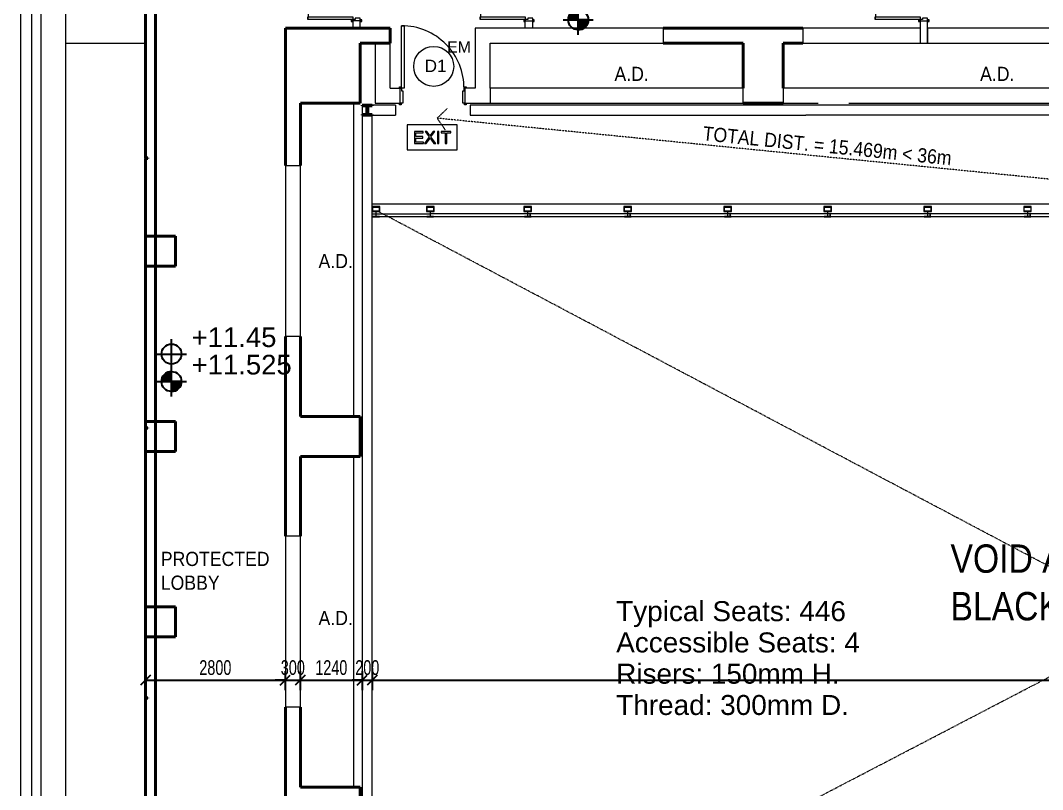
# Model space of a CAD drawing. Header units: millimetres. Extents: x 12827 to 178996, y -27589 to 73652.
# Drawn here: x 34639 to 55089, y 16374 to 31763 of the extents above; entities that cross this region are included whole.
import ezdxf

# ---------------------------------------------------------------- set-up
doc = ezdxf.new("R2010")
doc.units = ezdxf.units.MM
doc.linetypes.add('Dash', pattern=[6, 3, -3])
doc.linetypes.add('Dash dot', pattern=[21, 10, -5, 1, -5])
for name, color, linetype, lineweight in [('A-ANNO-DIMS', 211, 'Continuous', 5), ('A-ANNO-NOTE', 131, 'Continuous', 25), ('A-DETL', 90, 'Continuous', 9), ('A-DETL-HDLN', 90, 'Dash', 9), ('A-DETL-THIN', 151, 'Continuous', 9), ('A-DOOR', 31, 'Continuous', 20), ('A-DOOR-FRAM', 31, 'Continuous', 30), ('A-FLOR', 192, 'Continuous', 9), ('A-FLOR-HRAL', 11, 'Continuous', 9), ('A-GENM', 13, 'Continuous', 20), ('A-WALL', 113, 'Continuous', 20), ('Chairs', 1, 'Continuous', 40), ('G-ANNO-TEXT', 231, 'Continuous', 5), ('S-COLS', 52, 'Continuous', 20), ('SEATING OPTION A PLAN_20181105_dwg _2_', 8, 'Continuous', 9)]:
    doc.layers.add(name, color=color, linetype=linetype, lineweight=lineweight)
doc.styles.add('Arial', font='arial.ttf', dxfattribs={"height": 400})
doc.styles.add('Arial_1', font='arial.ttf', dxfattribs={"height": 393.413174})
doc.styles.add('Arial_2', font='arial.ttf', dxfattribs={"width": 0.7, "height": 295.05988})
doc.styles.add('Swis721 BT_1', font='swiss.ttf', dxfattribs={"width": 0.89, "height": 283.821263})
doc.styles.add('Swis721 BT_2', font='swiss.ttf', dxfattribs={"width": 0.85, "height": 567.642527})
doc.styles.add('Swis721 BT_5', font='swiss.ttf', dxfattribs={"height": 1.135285})
doc.styles.add('Swis721 BT_6', font='swiss.ttf', dxfattribs={"height": 245.978428})
doc.dimstyles.new('Linear_-_1_5mm_Arial', dxfattribs={"dimscale": 304.8, "dimtxt": 300, "dimasz": 0.656168, "dimexe": 0.656168, "dimexo": 0.0625, "dimgap": 0.328084, "dimtad": 1, "dimdec": 0, "dimzin": 0, "dimdsep": 46, "dimtxsty": 'Arial_2', "dimblk1": 'OBLIQUE', "dimblk2": 'OBLIQUE', "dimsah": 1, "dimcen": 0.09, "dimadec": 0, "dimazin": 0, "dimtfac": 1, "dimtdec": 4, "dimtix": 1, "dimtmove": 0, "dimatfit": 3, "dimfxl": 0.656168, "dimfxlon": 1, "dimtvp": 1, "dimtolj": 1, "dimtzin": 0, "dimarcsym": 2})

# ---------------------------------------------------------------- blocks, each defined once
blk = doc.blocks.new('SEATING OPTION A PLAN_20181105_dwg _2_-19088040-Copy of 1_F')
at = {"layer": 'Chairs', "color": 7, "lineweight": 9, "insert": (-12633, 29312), "char_height": 400, "width": 5807.26, "attachment_point": 1, "line_spacing_factor": 0.938532, "style": 'Arial'}
blk.add_mtext('Typical Seats: 446\\PAccessible Seats: 4\\PRisers: 150mm H.\\PThread: 300mm D.', dxfattribs=at)
blk = doc.blocks.new('DLN-Double Door__X03_ - _M31_1800 x 2450 _WH_-V5-Copy of 1_F')
at = {"layer": 'A-DOOR', "lineweight": 15}
for p, q in [((-850, -75), (-900, -75)), ((-900, -75), (-900, -975)), ((-850, -975), (-850, -75)), ((850, -75), (900, -75)), ((850, -975), (850, -75)), ((900, -75), (900, -975)), ((-900, -975), (-850, -975)), ((900, -975), (850, -975))]:
    blk.add_line(p, q, dxfattribs=at)
for centre, start, end in [((-900, -75), 270, 0.5), ((900, -75), 179.5, 270)]:
    blk.add_arc(centre, 900, start, end, dxfattribs=at)
at = {"layer": 'A-DOOR-FRAM', "lineweight": 15}
for p, q in [((-910, 105), (-940, 105)), ((-940, 105), (-940, 75)), ((-925, 75), (-910, 75)), ((-875, 75), (-925, 75)), ((-910, 75), (-910, 105)), ((-875, -25), (-875, 75)), ((875, 75), (875, -25)), ((925, 75), (875, 75)), ((940, 105), (910, 105)), ((910, 105), (910, 75)), ((910, 75), (925, 75)), ((940, 75), (940, 105)), ((-940, -75), (-940, -105)), ((-940, -105), (-910, -105)), ((-910, -75), (-925, -75)), ((-925, -75), (-900, -75)), ((-910, -105), (-910, -75)), ((-900, -75), (-900, -25)), ((-900, -25), (-875, -25)), ((875, -25), (900, -25)), ((900, -25), (900, -75)), ((900, -75), (925, -75)), ((925, -75), (910, -75)), ((910, -75), (910, -105)), ((910, -105), (940, -105)), ((940, -105), (940, -75))]:
    blk.add_line(p, q, dxfattribs=at)
blk = doc.blocks.new('DLN_EXIT Sign Board - DLN_EXIT Sign Board-5973881-Copy of 1_F')
at = {"layer": 'A-GENM'}
for p, q in [((500, 250), (-500, 250)), ((-500, 250), (-500, -250)), ((500, -250), (500, 250)), ((-177, 121), (-354, 121)), ((-354, 121), (-354, -125)), ((-323, 17), (-323, 90)), ((-323, 90), (-177, 90)), ((-185, 17), (-323, 17)), ((-185, -13), (-185, 17)), ((-177, 90), (-177, 121)), ((-59, 9), (-154, -125)), ((-102, 121), (-138, 121)), ((-138, 121), (-59, 9)), ((-57, 58), (-102, 121)), ((-42, 34), (-57, 58)), ((-24, 59), (-42, 34)), ((20, 121), (-24, 59)), ((-22, 9), (58, 121)), ((73, -125), (-22, 9)), ((58, 121), (20, 121)), ((138, 121), (108, 121)), ((108, 121), (108, -125)), ((138, -125), (138, 121)), ((373, 121), (181, 121)), ((181, 121), (181, 90)), ((181, 90), (262, 90)), ((262, 90), (262, -125)), ((292, -125), (292, 90)), ((292, 90), (373, 90)), ((373, 90), (373, 121)), ((-354, -125), (-173, -125)), ((-323, -94), (-323, -13)), ((-323, -13), (-185, -13)), ((-173, -94), (-323, -94)), ((-173, -125), (-173, -94)), ((-154, -125), (-116, -125)), ((-116, -125), (-55, -38)), ((-55, -38), (-40, -17)), ((-40, -17), (-27, -36)), ((-27, -36), (36, -125)), ((36, -125), (73, -125)), ((108, -125), (138, -125)), ((262, -125), (292, -125)), ((-500, -250), (500, -250))]:
    blk.add_line(p, q, dxfattribs=at)
blk = doc.blocks.new('DLN-Single Door__X01_ - _M10x_1250 x 2000 _WH_-16935541-Copy of 1_F')
at = {"layer": 'A-DOOR', "lineweight": 15}
for p, q in [((-625, 1400), (-575, 1400)), ((-625, 150), (-625, 1400)), ((-575, 1400), (-575, 150)), ((-665, 180), (-635, 180)), ((-665, 150), (-665, 180)), ((-635, 150), (-650, 150)), ((-635, 180), (-635, 150)), ((-575, 150), (-625, 150)), ((635, 150), (635, 180)), ((635, 180), (665, 180)), ((650, 150), (635, 150)), ((665, 180), (665, 150)), ((-665, -180), (-665, -150)), ((-635, -180), (-665, -180)), ((-650, -150), (-635, -150)), ((-635, -150), (-635, -180)), ((635, -180), (635, -150)), ((635, -150), (650, -150)), ((665, -180), (635, -180)), ((665, -150), (665, -180))]:
    blk.add_line(p, q, dxfattribs=at)
blk.add_arc((-625, 150), 1250, 359.5, 90, dxfattribs=at)
at = {"layer": 'A-DOOR-FRAM', "lineweight": 15}
for p, q in [((-650, 150), (-625, 150)), ((-625, 150), (-625, 100)), ((-625, 100), (-600, 100)), ((-600, 100), (-600, -150)), ((600, 100), (625, 100)), ((600, -150), (600, 100)), ((625, 150), (650, 150)), ((625, 100), (625, 150)), ((-600, -150), (-650, -150)), ((650, -150), (600, -150))]:
    blk.add_line(p, q, dxfattribs=at)
blk = doc.blocks.new('Railing - T PROFILE-16174661-Copy of 1_F')
at = {"layer": 'A-FLOR-HRAL'}
for p, q in [((8, -9), (3, -9)), ((3, -9), (3, -142)), ((3, -142), (8, -142)), ((8, -68), (8, -9)), ((8, -142), (8, -83)), ((105, -73), (13, -73)), ((13, -78), (105, -78)), ((205, 0), (105, 0)), ((105, 0), (105, -73)), ((105, -78), (105, -150)), ((105, -150), (205, -150)), ((115, -10), (195, -10)), ((115, -140), (115, -10)), ((195, -140), (115, -140)), ((195, -10), (195, -140)), ((205, -150), (205, 0))]:
    blk.add_line(p, q, dxfattribs=at)
for centre, start, end in [((13, -68), 189.2953, 270), ((13, -68), 189.2953, 229.6476), ((13, -83), 90, 180), ((13, -83), 135, 180)]:
    blk.add_arc(centre, 5, start, end, dxfattribs=at)
blk = doc.blocks.new('Railing - Railing-12128012-Copy of 1_F')
at = {"layer": 'A-FLOR-HRAL'}
for p, q in [((44787, 27892), (42842, 27892)), ((42843, 27842), (44786, 27842)), ((44839, 27892), (44792, 27892)), ((44793, 27842), (44839, 27842)), ((44839, 27892), (44839, 27842))]:
    blk.add_line(p, q, dxfattribs=at)
at = {"rotation": 89.9999999999807}
blk.add_blockref('Railing - T PROFILE-16174661-Copy of 1_F', (44714, 27832), dxfattribs=at)
blk = doc.blocks.new('Railing - T PROFILE-V76-Copy of 1_F')
at = {"layer": 'A-FLOR-HRAL'}
for p, q in [((8, -9), (3, -9)), ((3, -9), (3, -142)), ((3, -142), (8, -142)), ((8, -68), (8, -9)), ((8, -142), (8, -83)), ((105, -73), (13, -73)), ((13, -78), (105, -78)), ((105, 0), (105, -73)), ((105, -78), (105, -150)), ((105, -150), (205, -150)), ((115, -10), (195, -10)), ((115, -140), (115, -10)), ((195, -140), (115, -140)), ((195, -10), (195, -140)), ((205, -150), (205, 0))]:
    blk.add_line(p, q, dxfattribs=at)
for centre, start, end in [((13, -68), 189.2953, 270), ((13, -83), 90, 180)]:
    blk.add_arc(centre, 5, start, end, dxfattribs=at)
blk = doc.blocks.new('Railing - T PROFILE-V77-Copy of 1_F')
at = {"layer": 'A-FLOR-HRAL'}
for p, q in [((8, -9), (3, -9)), ((3, -9), (3, -142)), ((3, -142), (8, -142)), ((8, -68), (8, -9)), ((8, -142), (8, -83)), ((105, -73), (13, -73)), ((13, -78), (105, -78)), ((205, 0), (105, 0)), ((105, 0), (105, -73)), ((105, -78), (105, -150)), ((105, -150), (205, -150)), ((115, -10), (195, -10)), ((115, -140), (115, -10)), ((195, -140), (115, -140)), ((195, -10), (195, -140)), ((205, -150), (205, 0))]:
    blk.add_line(p, q, dxfattribs=at)
for centre, start, end in [((13, -68), 189.2953, 270), ((13, -83), 90, 180), ((13, -83), 135, 180)]:
    blk.add_arc(centre, 5, start, end, dxfattribs=at)
blk = doc.blocks.new('Railing - Railing-12128144-Copy of 1_F')
at = {"layer": 'A-FLOR-HRAL'}
for p, q in [((41752, 27887), (41679, 27887)), ((41679, 27837), (41688, 27837)), ((42837, 27887), (41757, 27887)), ((41821, 27837), (42773, 27837))]:
    blk.add_line(p, q, dxfattribs=at)
at = {"rotation": 90.00000000000007}
for name, p in [('Railing - T PROFILE-V76-Copy of 1_F', (41679, 27832)), ('Railing - T PROFILE-V77-Copy of 1_F', (42764, 27832))]:
    blk.add_blockref(name, p, dxfattribs=at)
blk = doc.blocks.new('Railing - Railing-12128166-Copy of 1_F')
at = {"layer": 'A-FLOR-HRAL'}
for p, q in [((46787, 27892), (44839, 27892)), ((44839, 27842), (44839, 27892)), ((44839, 27842), (46786, 27842)), ((46839, 27892), (46792, 27892)), ((46793, 27842), (46839, 27842)), ((46839, 27892), (46839, 27842))]:
    blk.add_line(p, q, dxfattribs=at)
at = {"rotation": 89.9999999999807}
blk.add_blockref('Railing - T PROFILE-16174661-Copy of 1_F', (46714, 27832), dxfattribs=at)
blk = doc.blocks.new('Railing - Railing-12128186-Copy of 1_F')
at = {"layer": 'A-FLOR-HRAL'}
for p, q in [((48787, 27892), (46839, 27892)), ((46839, 27842), (46839, 27892)), ((46839, 27842), (48786, 27842)), ((48839, 27892), (48792, 27892)), ((48793, 27842), (48839, 27842)), ((48839, 27892), (48839, 27842))]:
    blk.add_line(p, q, dxfattribs=at)
at = {"rotation": 89.9999999999807}
blk.add_blockref('Railing - T PROFILE-16174661-Copy of 1_F', (48714, 27832), dxfattribs=at)
blk = doc.blocks.new('Railing - Railing-12128196-Copy of 1_F')
at = {"layer": 'A-FLOR-HRAL'}
for p, q in [((50787, 27892), (48839, 27892)), ((48839, 27842), (48839, 27892)), ((48839, 27842), (50786, 27842)), ((50839, 27892), (50792, 27892)), ((50793, 27842), (50839, 27842)), ((50839, 27892), (50839, 27842))]:
    blk.add_line(p, q, dxfattribs=at)
at = {"rotation": 89.9999999999807}
blk.add_blockref('Railing - T PROFILE-16174661-Copy of 1_F', (50714, 27832), dxfattribs=at)
blk = doc.blocks.new('Railing - Railing-12128206-Copy of 1_F')
at = {"layer": 'A-FLOR-HRAL'}
for p, q in [((52787, 27892), (50839, 27892)), ((50839, 27842), (50839, 27892)), ((50839, 27842), (52786, 27842)), ((52839, 27892), (52792, 27892)), ((52793, 27842), (52839, 27842)), ((52839, 27892), (52839, 27842))]:
    blk.add_line(p, q, dxfattribs=at)
at = {"rotation": 89.9999999999807}
blk.add_blockref('Railing - T PROFILE-16174661-Copy of 1_F', (52714, 27832), dxfattribs=at)
blk = doc.blocks.new('Railing - Railing-12128216-Copy of 1_F')
at = {"layer": 'A-FLOR-HRAL'}
for p, q in [((54787, 27892), (52839, 27892)), ((52839, 27842), (52839, 27892)), ((52839, 27842), (54786, 27842)), ((54839, 27892), (54792, 27892)), ((54793, 27842), (54839, 27842)), ((54839, 27892), (54839, 27842))]:
    blk.add_line(p, q, dxfattribs=at)
at = {"rotation": 89.9999999999807}
blk.add_blockref('Railing - T PROFILE-16174661-Copy of 1_F', (54714, 27832), dxfattribs=at)
blk = doc.blocks.new('Railing - Railing-12128226-Copy of 1_F')
at = {"layer": 'A-FLOR-HRAL'}
for p, q in [((56787, 27892), (54839, 27892)), ((54839, 27842), (54839, 27892)), ((54839, 27842), (56786, 27842)), ((56839, 27892), (56792, 27892)), ((56793, 27842), (56839, 27842)), ((56839, 27892), (56839, 27842))]:
    blk.add_line(p, q, dxfattribs=at)
at = {"rotation": 89.9999999999807}
blk.add_blockref('Railing - T PROFILE-16174661-Copy of 1_F', (56714, 27832), dxfattribs=at)
blk = doc.blocks.new('Generic Models 29 - Generic Models 29-18377444-Copy of 1_F')
at = {"layer": 'A-GENM'}
for p, q in [((34859, 40042), (34859, 5231)), ((34639, 36232), (34639, 15847))]:
    blk.add_line(p, q, dxfattribs=at)
blk = doc.blocks.new('DLN_Slab Level Mark - FFL-2mm_Type 2-2670450-Copy of 1_F')
at = {"layer": 'A-ANNO-NOTE', "lineweight": 5}
h = blk.add_hatch(color=256, dxfattribs=at)
edge = h.paths.add_edge_path(flags=0)
edge.add_arc((0, 0), 1, 180, 270, ccw=False)
edge.add_line((-1, 0), (0, 0))
edge.add_line((0, 0), (0, -1))
h = blk.add_hatch(color=256, dxfattribs=at)
edge = h.paths.add_edge_path(flags=0)
edge.add_arc((0, 0), 1, 0, 90, ccw=False)
edge.add_line((1, 0), (0, 0))
edge.add_line((0, 0), (0, 1))
at = {"layer": 'A-ANNO-NOTE'}
for p, q in [((0, 1.5), (0, -1.5)), ((0, 0), (-1, 0)), ((0, 1), (0, 0)), ((0, -1), (0, 0)), ((0, 0), (1, 0)), ((-1.5, 0), (1.5, 0))]:
    blk.add_line(p, q, dxfattribs=at)
blk.add_circle((0, 0), 1, dxfattribs=at)
for start, end in [(180, 270), (360, 90)]:
    blk.add_arc((0, 0), 1, start, end, dxfattribs=at)
blk = doc.blocks.new('GBP_Door Mark - 2 x 1_3_R_T_ Border _EM_ON_-18777231-Copy of 1_F')
at = {"layer": 'A-ANNO-NOTE', "lineweight": 5}
blk.add_circle((-31.36, 27.26), 2, dxfattribs=at)
at = {"layer": 'A-ANNO-NOTE', "lineweight": 5, "insert": (-30.02, 29.77), "char_height": 1.135, "width": 2.7792, "attachment_point": 1, "line_spacing_factor": 1.00667, "style": 'Swis721 BT_5'}
blk.add_mtext('EM', dxfattribs=at)
blk = doc.blocks.new('_Oblique')
at = {"color": 0, "linetype": 'ByBlock', "lineweight": -2}
blk.add_line((-0.5, -0.5), (0.5, 0.5), dxfattribs=at)
blk = doc.blocks.new('DIMBLOCK85-Copy of 1_F')
at = {"layer": 'A-ANNO-DIMS', "color": 0, "lineweight": -2, "transparency": 16777216}
for p, q in [((37139, 18743), (37139, 18362)), ((39939, 18743), (39939, 18362)), ((37139, 18562), (39939, 18562))]:
    blk.add_line(p, q, dxfattribs=at)
at = {"layer": 'Defpoints', "color": 0, "transparency": 16777216}
for p in [(37139, 18762), (39939, 18762), (39939, 18562)]:
    blk.add_point(p, dxfattribs=at)
at = {"layer": 'A-ANNO-DIMS', "color": 0, "lineweight": -2, "transparency": 16777216, "xscale": 200, "yscale": 200, "zscale": 200, "rotation": 180}
blk.add_blockref('_Oblique', (37139, 18562), dxfattribs=at)
at = {"layer": 'A-ANNO-DIMS', "color": 0, "lineweight": -2, "transparency": 16777216, "xscale": 200, "yscale": 200, "zscale": 200}
blk.add_blockref('_Oblique', (39939, 18562), dxfattribs=at)
at = {"layer": 'A-ANNO-DIMS', "color": 0, "transparency": 16777216, "insert": (38539, 18813), "char_height": 295.1, "width": 753.23, "attachment_point": 5, "style": 'Arial_2'}
blk.add_mtext('\\A1;2800', dxfattribs=at)
blk = doc.blocks.new('DIMBLOCK86-Copy of 1_F')
at = {"layer": 'A-ANNO-DIMS', "color": 0, "lineweight": -2, "transparency": 16777216}
for p, q in [((39939, 18743), (39939, 18362)), ((40239, 18743), (40239, 18362)), ((39939, 18562), (39739, 18562)), ((39939, 18562), (40239, 18562)), ((40239, 18562), (40439, 18562))]:
    blk.add_line(p, q, dxfattribs=at)
at = {"layer": 'Defpoints', "color": 0, "transparency": 16777216}
for p in [(39939, 18762), (40239, 18762), (40239, 18562)]:
    blk.add_point(p, dxfattribs=at)
at = {"layer": 'A-ANNO-DIMS', "color": 0, "lineweight": -2, "transparency": 16777216, "xscale": 200, "yscale": 200, "zscale": 200}
blk.add_blockref('_Oblique', (39939, 18562), dxfattribs=at)
at = {"layer": 'A-ANNO-DIMS', "color": 0, "lineweight": -2, "transparency": 16777216, "xscale": 200, "yscale": 200, "zscale": 200, "rotation": 180}
blk.add_blockref('_Oblique', (40239, 18562), dxfattribs=at)
at = {"layer": 'A-ANNO-DIMS', "color": 0, "transparency": 16777216, "insert": (40089, 18813), "char_height": 295.1, "width": 564.92, "attachment_point": 5, "style": 'Arial_2'}
blk.add_mtext('\\A1;300', dxfattribs=at)
blk = doc.blocks.new('DIMBLOCK87-Copy of 1_F')
at = {"layer": 'A-ANNO-DIMS', "color": 0, "lineweight": -2, "transparency": 16777216}
for p, q in [((40239, 18743), (40239, 18362)), ((41479, 18743), (41479, 18362)), ((40239, 18562), (41479, 18562))]:
    blk.add_line(p, q, dxfattribs=at)
at = {"layer": 'Defpoints', "color": 0, "transparency": 16777216}
for p in [(40239, 18762), (41479, 18762), (41479, 18562)]:
    blk.add_point(p, dxfattribs=at)
at = {"layer": 'A-ANNO-DIMS', "color": 0, "lineweight": -2, "transparency": 16777216, "xscale": 200, "yscale": 200, "zscale": 200, "rotation": 180}
blk.add_blockref('_Oblique', (40239, 18562), dxfattribs=at)
at = {"layer": 'A-ANNO-DIMS', "color": 0, "lineweight": -2, "transparency": 16777216, "xscale": 200, "yscale": 200, "zscale": 200}
blk.add_blockref('_Oblique', (41479, 18562), dxfattribs=at)
at = {"layer": 'A-ANNO-DIMS', "color": 0, "transparency": 16777216, "insert": (40859, 18813), "char_height": 295.1, "width": 753.23, "attachment_point": 5, "style": 'Arial_2'}
blk.add_mtext('\\A1;1240', dxfattribs=at)
blk = doc.blocks.new('DIMBLOCK88-Copy of 1_F')
at = {"layer": 'A-ANNO-DIMS', "color": 0, "lineweight": -2, "transparency": 16777216}
for p, q in [((41479, 18743), (41479, 18362)), ((41679, 18743), (41679, 18362)), ((41479, 18562), (41279, 18562)), ((41479, 18562), (41679, 18562)), ((41679, 18562), (41879, 18562))]:
    blk.add_line(p, q, dxfattribs=at)
at = {"layer": 'Defpoints', "color": 0, "transparency": 16777216}
for p in [(41479, 18762), (41679, 18762), (41679, 18562)]:
    blk.add_point(p, dxfattribs=at)
at = {"layer": 'A-ANNO-DIMS', "color": 0, "lineweight": -2, "transparency": 16777216, "xscale": 200, "yscale": 200, "zscale": 200}
blk.add_blockref('_Oblique', (41479, 18562), dxfattribs=at)
at = {"layer": 'A-ANNO-DIMS', "color": 0, "lineweight": -2, "transparency": 16777216, "xscale": 200, "yscale": 200, "zscale": 200, "rotation": 180}
blk.add_blockref('_Oblique', (41679, 18562), dxfattribs=at)
at = {"layer": 'A-ANNO-DIMS', "color": 0, "transparency": 16777216, "insert": (41579, 18813), "char_height": 295.1, "width": 564.92, "attachment_point": 5, "style": 'Arial_2'}
blk.add_mtext('\\A1;200', dxfattribs=at)
blk = doc.blocks.new('DIMBLOCK89-Copy of 1_F')
at = {"layer": 'A-ANNO-DIMS', "color": 0, "lineweight": -2, "transparency": 16777216}
for p, q in [((41679, 18743), (41679, 18362)), ((73614, 18743), (73614, 18362)), ((41679, 18562), (73614, 18562))]:
    blk.add_line(p, q, dxfattribs=at)
at = {"layer": 'Defpoints', "color": 0, "transparency": 16777216}
for p in [(41679, 18762), (73614, 18762), (73614, 18562)]:
    blk.add_point(p, dxfattribs=at)
at = {"layer": 'A-ANNO-DIMS', "color": 0, "lineweight": -2, "transparency": 16777216, "xscale": 200, "yscale": 200, "zscale": 200, "rotation": 180}
blk.add_blockref('_Oblique', (41679, 18562), dxfattribs=at)
at = {"layer": 'A-ANNO-DIMS', "color": 0, "lineweight": -2, "transparency": 16777216, "xscale": 200, "yscale": 200, "zscale": 200}
blk.add_blockref('_Oblique', (73614, 18562), dxfattribs=at)
at = {"layer": 'A-ANNO-DIMS', "color": 0, "transparency": 16777216, "insert": (57647, 18813), "char_height": 295.1, "width": 941.54, "attachment_point": 5, "style": 'Arial_2'}
blk.add_mtext('\\A1;31935', dxfattribs=at)
blk = doc.blocks.new('DLN_Slab Level Mark - SSL-2mm_Type 2-2670448-Copy of 1_F')
at = {"layer": 'A-ANNO-NOTE'}
for p, q in [((0, 1.5), (0, -1.5)), ((-1.5, 0), (1.5, 0))]:
    blk.add_line(p, q, dxfattribs=at)
blk.add_circle((0, 0), 1, dxfattribs=at)

msp = doc.modelspace()

# ---------------------------------------------------------------- linework, layer by layer
at = {"layer": 'A-DETL'}
for p, q in [((35049.83278, 40382.48546), (35049.83278, 5477.72955)), ((35549.83278, 5612.48546), (35549.83278, 40382.48546))]:
    msp.add_line(p, q, dxfattribs=at)
at = {"layer": 'A-DETL', "linetype": 'Dash dot'}
for p, q in [((72814.29296, 11532.4854), (41814.29296, 27932.48545)), ((41766.36231, 11621.79435), (72814.29296, 27786.04181))]:
    msp.add_line(p, q, dxfattribs=at)
at = {"layer": 'A-DETL-HDLN'}
for p, q in [((42975.2111, 29806.85107), (43177.88385, 30000.04465)), ((58368.57179, 28274.22778), (42975.2111, 29806.85107)), ((42975.2111, 29806.85107), (43135.8125, 29577.4885))]:
    msp.add_line(p, q, dxfattribs=at)
at = {"layer": 'A-DETL-THIN'}
for p, q in [((44039.29297, 30407.48546), (44039.29297, 30107.48546)), ((49101.79297, 30407.48546), (44039.29297, 30407.48546)), ((49101.79297, 30107.48546), (49101.79297, 30407.48546)), ((57914.29297, 30407.48546), (49901.79297, 30407.48546)), ((49901.79297, 30407.48546), (49901.79297, 30107.48546)), ((44039.29297, 30107.48546), (49101.79297, 30107.48546)), ((49901.79297, 30107.48546), (50601.79297, 30107.48546)), ((51211.79297, 30107.48546), (57914.29297, 30107.48546))]:
    msp.add_line(p, q, dxfattribs=at)
at = {"layer": 'A-FLOR'}
for p, q in [((35549.83278, 31307.13657), (37129.13455, 31307.13657)), ((37129.13455, 31307.13657), (37129.13455, 11957.48546)), ((41304.29296, 30107.48546), (41304.29296, 23840.81879)), ((41304.29296, 23040.81877), (41304.29296, 16424.15213))]:
    msp.add_line(p, q, dxfattribs=at)
at = {"layer": 'A-FLOR', "color": 50, "lineweight": 15}
msp.add_line((73014.29296, 28087.48546), (41679.42736, 28087.48546), dxfattribs=at)
at = {"layer": 'A-WALL', "color": 10, "lineweight": 40}
for p, q in [((37139.29302, 29012.48515), (37139.29302, 34407.48507)), ((37339.29302, 34407.48507), (37339.29302, 12607.48546)), ((41439.29296, 31607.48546), (42039.29297, 31607.48546)), ((42039.29297, 31607.48546), (42039.29297, 31307.48546)), ((49101.79297, 31607.48546), (47501.79297, 31607.48546)), ((50291.79297, 31607.48546), (49901.79297, 31607.48546)), ((41439.29296, 31307.48546), (42039.29297, 31307.48546)), ((47501.79297, 31307.48546), (49101.79297, 31307.48546)), ((49901.79297, 31307.48546), (50291.79297, 31307.48546)), ((39939.29297, 30107.48546), (39939.29297, 28857.48545)), ((40239.29297, 28857.48545), (40239.29297, 30107.48546)), ((37139.29302, 29012.48515), (37189.29302, 29012.48515)), ((37139.29302, 29002.48515), (37139.29302, 23612.48524)), ((37139.29302, 29002.48515), (37189.29302, 29002.48515)), ((37189.29302, 29012.48515), (37189.29302, 29002.48515)), ((39939.29297, 25440.81879), (39939.29297, 23840.81879)), ((40239.29297, 23840.81879), (40239.29297, 25440.81879)), ((37139.29302, 23612.48524), (37189.29302, 23612.48524)), ((37139.29302, 23602.48524), (37139.29302, 18212.48532)), ((37139.29302, 23602.48524), (37189.29302, 23602.48524)), ((37189.29302, 23612.48524), (37189.29302, 23602.48524)), ((39939.29297, 23040.81879), (39939.29297, 21440.81879)), ((40239.29297, 21440.81879), (40239.29297, 23040.81879)), ((37139.29302, 18212.48532), (37189.29302, 18212.48532)), ((37139.29302, 18202.48532), (37139.29302, 12812.4854)), ((37139.29302, 18202.48532), (37189.29302, 18202.48532)), ((37189.29302, 18212.48532), (37189.29302, 18202.48532)), ((39939.29297, 18024.15213), (39939.29297, 16424.15213)), ((40239.29297, 16424.15213), (40239.29297, 18024.15213))]:
    msp.add_line(p, q, dxfattribs=at)
at = {"layer": 'A-WALL'}
for p, q in [((41289.29297, 31757.48546), (41289.29297, 31607.48546)), ((41439.29297, 31757.48546), (41289.29297, 31757.48546)), ((41439.29297, 31607.48546), (41439.29297, 31757.48546)), ((44739.29297, 31607.48546), (44739.29297, 31757.48546)), ((44739.29297, 31757.48546), (44889.29297, 31757.48546)), ((44889.29297, 31607.48546), (44889.29297, 31757.48546)), ((52639.29296, 31757.48546), (52789.29296, 31757.48546)), ((52639.29296, 31757.48546), (52639.29296, 31307.48546)), ((52789.29296, 31307.48546), (52789.29296, 31757.48546)), ((41439.29297, 31607.48546), (41289.29297, 31607.48546)), ((43739.29297, 31607.48546), (43739.29297, 30407.48546)), ((47501.79297, 31607.48546), (43739.29297, 31607.48546)), ((47501.79297, 31607.48546), (47501.79297, 31307.48546)), ((52639.29296, 31607.48546), (50291.79297, 31607.48546)), ((50291.79297, 31607.48546), (50291.79297, 31307.48546)), ((56314.29297, 31607.48546), (52789.29297, 31607.48546)), ((52789.29297, 31607.48546), (52789.29297, 31307.48546)), ((41739.29297, 31307.48546), (41739.29297, 30107.48546)), ((42039.29297, 30407.48546), (42039.29297, 31307.48546)), ((44039.29297, 30407.48546), (44039.29297, 31307.48546)), ((44039.29297, 31307.48546), (47501.79297, 31307.48546)), ((50291.79297, 31307.48546), (52789.29296, 31307.48546)), ((52789.29297, 31307.48546), (56314.29297, 31307.48546)), ((42039.29297, 30407.48546), (42239.29297, 30407.48546)), ((42239.29297, 30107.48546), (42239.29297, 30407.48546)), ((43739.29297, 30407.48546), (43539.29297, 30407.48546)), ((43539.29297, 30107.48546), (43539.29297, 30407.48546)), ((41479.42736, 30067.48546), (41479.42736, 11377.48541)), ((42144.29297, 30067.48546), (41479.42736, 30067.48546)), ((41739.29297, 30107.48546), (42239.29297, 30107.48546)), ((42144.29297, 30067.48546), (42144.29297, 29867.48546)), ((43539.29297, 30107.48546), (44039.29297, 30107.48546)), ((50352.29296, 30067.48546), (43634.29297, 30067.48546)), ((43634.29297, 30067.48546), (43634.29297, 29867.48546)), ((71889.23756, 30067.48546), (50352.29296, 30067.48546)), ((41679.42736, 11377.48541), (41679.42736, 29867.48546)), ((41679.42736, 29867.48546), (42144.29297, 29867.48546)), ((43634.29297, 29867.48546), (50352.29296, 29867.48546)), ((74949.293, 29867.48546), (50352.29296, 29867.48546)), ((39939.29297, 28857.48545), (39939.29297, 25440.81879)), ((40239.29297, 25440.81879), (40239.29297, 28857.48545)), ((40239.29297, 25440.81879), (39939.29297, 25440.81879)), ((39939.29297, 21440.81879), (39939.29297, 18024.15213)), ((40239.29297, 21440.81879), (39939.29297, 21440.81879)), ((40239.29297, 18024.15213), (40239.29297, 21440.81879)), ((40239.29297, 18024.15213), (39939.29297, 18024.15213))]:
    msp.add_line(p, q, dxfattribs=at)
at = {"layer": 'A-WALL', "color": 7}
for p, q in [((50291.79297, 31307.48546), (50291.79297, 31307.48546)), ((39939.29297, 28857.48545), (40239.29297, 28857.48545))]:
    msp.add_line(p, q, dxfattribs=at)
at = {"layer": 'S-COLS', "color": 10, "lineweight": 40}
for p, q in [((41439.29296, 31607.48546), (39939.29296, 31607.48546)), ((39939.29296, 31607.48546), (39939.29296, 30107.48546)), ((49901.79297, 31607.48546), (49101.79297, 31607.48546)), ((41439.29296, 31307.48546), (41439.29296, 30107.48546)), ((49101.79297, 31307.48546), (49101.79297, 30407.48546)), ((49901.79297, 31307.48546), (49901.79297, 30407.48546)), ((40239.29297, 30107.48546), (41439.29296, 30107.48546)), ((41479.42736, 30052.48546), (41479.42736, 30067.48546)), ((41479.42736, 30067.48546), (41679.42736, 30067.48546)), ((41679.42736, 30052.48546), (41679.42736, 30067.48546)), ((49101.79297, 30107.48546), (49901.79297, 30107.48546)), ((41479.42736, 30052.48546), (41571.92736, 30052.48546)), ((41479.42736, 29867.48546), (41479.42736, 29882.48546)), ((41479.42736, 29882.48546), (41571.92736, 29882.48546)), ((41679.42736, 29867.48546), (41479.42736, 29867.48546)), ((41571.92736, 29882.48546), (41571.92736, 30052.48546)), ((41679.42736, 30052.48546), (41586.92736, 30052.48546)), ((41586.92736, 30052.48546), (41586.92736, 29882.48546)), ((41679.42736, 29882.48546), (41586.92736, 29882.48546)), ((41679.42736, 29882.48546), (41679.42736, 29867.48546)), ((37739.29302, 27449.15213), (37139.29302, 27449.15213)), ((37139.29302, 27449.15213), (37139.29302, 26849.15213)), ((37739.29302, 27449.15213), (37739.29302, 26849.15213)), ((37139.29302, 26849.15213), (37739.29302, 26849.15213)), ((37739.29302, 23740.81879), (37139.29302, 23740.81879)), ((37139.29302, 23740.81879), (37139.29302, 23140.81879)), ((37739.29302, 23740.81879), (37739.29302, 23140.81879)), ((39939.29296, 23840.81879), (39939.29296, 23040.81879)), ((41439.29296, 23840.81879), (40239.29297, 23840.81879)), ((41439.29296, 23040.81879), (41439.29296, 23840.81879)), ((37139.29302, 23140.81879), (37739.29302, 23140.81879)), ((41439.29296, 23040.81879), (40239.29297, 23040.81879)), ((37739.29302, 20032.48546), (37139.29302, 20032.48546)), ((37139.29302, 20032.48546), (37139.29302, 19432.48546)), ((37739.29302, 20032.48546), (37739.29302, 19432.48546)), ((37139.29302, 19432.48546), (37739.29302, 19432.48546)), ((39939.29296, 16424.15213), (39939.29296, 15624.15213)), ((41439.29296, 16424.15213), (40239.29297, 16424.15213)), ((41439.29296, 15624.15213), (41439.29296, 16424.15213))]:
    msp.add_line(p, q, dxfattribs=at)

# ---------------------------------------------------------------- block references
at = {"layer": 'A-ANNO-NOTE', "xscale": 200, "yscale": 200, "zscale": 200}
for name, p, rotation in [('DLN_Slab Level Mark - FFL-2mm_Type 2-2670450-Copy of 1_F', (45800.25071, 31776.03518), 89.99999999999977), ('DLN_Slab Level Mark - SSL-2mm_Type 2-2670448-Copy of 1_F', (37662.27972, 25087.65978), 90.00000000000011), ('DLN_Slab Level Mark - FFL-2mm_Type 2-2670450-Copy of 1_F', (37662.27972, 24538.62361), 89.99999999999977)]:
    msp.add_blockref(name, p, dxfattribs=dict(at, rotation=rotation))
at = {"layer": 'A-ANNO-NOTE', "lineweight": 5, "xscale": 200, "yscale": 200, "zscale": 200}
msp.add_blockref('GBP_Door Mark - 2 x 1_3_R_T_ Border _EM_ON_-18777231-Copy of 1_F', (49179.07842, 25391.42902), dxfattribs=at)
at = {"layer": 'A-DOOR', "lineweight": 15, "rotation": 270}
for p in [(41364.29297, 32682.48546), (44814.29297, 32682.48546), (52714.29296, 32682.48546)]:
    msp.add_blockref('DLN-Double Door__X03_ - _M31_1800 x 2450 _WH_-V5-Copy of 1_F', p, dxfattribs=at)
at = {"layer": 'A-DOOR', "lineweight": 15}
msp.add_blockref('DLN-Single Door__X01_ - _M10x_1250 x 2000 _WH_-16935541-Copy of 1_F', (42889.29297, 30257.48546), dxfattribs=at)
at = {"layer": 'A-FLOR-HRAL'}
for name in ['Railing - Railing-12128144-Copy of 1_F', 'Railing - Railing-12128012-Copy of 1_F', 'Railing - Railing-12128166-Copy of 1_F', 'Railing - Railing-12128186-Copy of 1_F', 'Railing - Railing-12128196-Copy of 1_F', 'Railing - Railing-12128206-Copy of 1_F', 'Railing - Railing-12128216-Copy of 1_F', 'Railing - Railing-12128226-Copy of 1_F']:
    msp.add_blockref(name, (0, 0), dxfattribs=at)
at = {"layer": 'A-GENM'}
for name, p in [('Generic Models 29 - Generic Models 29-18377444-Copy of 1_F', (0, 0)), ('DLN_EXIT Sign Board - DLN_EXIT Sign Board-5973881-Copy of 1_F', (42875.21382, 29422.59044))]:
    msp.add_blockref(name, p, dxfattribs=at)
at = {"layer": 'SEATING OPTION A PLAN_20181105_dwg _2_', "color": 253}
msp.add_blockref('SEATING OPTION A PLAN_20181105_dwg _2_-19088040-Copy of 1_F', (59191.5567, -9168.19575), dxfattribs=at)

# ---------------------------------------------------------------- texts
at = {"layer": 'A-ANNO-NOTE', "lineweight": 5}
for s, insert, char_height, width, attachment_point, line_spacing_factor, style in [('D1', (42945.39961, 30977.16527), 245.978428, 514.7814219, 2, 1.00667, 'Swis721 BT_6'), ('+11.45', (38065.07472, 25621.71454), 393.413174, 2020.8, 1, 0.938532, 'Arial_1'), ('+11.525', (38065.07472, 25072.67837), 393.413174, 2385.6, 1, 0.938532, 'Arial_1')]:
    msp.add_mtext(s, dxfattribs=dict(at, insert=insert, char_height=char_height, width=width, attachment_point=attachment_point, line_spacing_factor=line_spacing_factor, style=style))
at = {"layer": 'G-ANNO-TEXT', "color": 7, "attachment_point": 1, "line_spacing_factor": 1.00667}
for s, insert, char_height, width, style in [('A.D.', (46524.27937, 30835.24312), 283.821263, 792, 'Swis721 BT_1'), ('A.D.', (53839.58281, 30835.24312), 283.821263, 792, 'Swis721 BT_1'), ('A.D.', (40603.03863, 27090.5511), 283.821263, 792, 'Swis721 BT_1'), ('VOID ABOVE\\PBLACK BOX CHAMBER', (53247.16911, 21279.36388), 567.642527, 8582.4, 'Swis721 BT_2'), ('PROTECTED\\PLOBBY', (37447.52201, 21131.16755), 283.821263, 2473.2, 'Swis721 BT_1'), ('A.D.', (40603.03863, 19947.92357), 283.821263, 792, 'Swis721 BT_1')]:
    msp.add_mtext(s, dxfattribs=dict(at, insert=insert, char_height=char_height, width=width, style=style))
at = {"layer": 'G-ANNO-TEXT', "color": 7, "insert": (48307.24074, 29648.14974), "char_height": 283.8212635, "width": 6048, "attachment_point": 1, "rotation": 354.234844981, "line_spacing_factor": 1.00667, "style": 'Swis721 BT_1'}
msp.add_mtext('TOTAL DIST. = 15.469m < 36m', dxfattribs=at)

# ---------------------------------------------------------------- dimensions: what is measured, and where the dimension line sits
at = {"layer": 'A-ANNO-DIMS'}
for base, p1, p2, override, picture, middle in [((39939.29297, 18561.89595), (37139.29302, 18761.89595), (39939.29297, 18761.89595), {"dimpost": '<>', "dimfxl": 2799.999948}, 'DIMBLOCK85-Copy of 1_F', (38539.29299, 18812.54555)), ((40239.29297, 18561.89595), (39939.29297, 18761.89595), (40239.29297, 18761.89595), {"dimpost": '<>', "dimfxl": 300}, 'DIMBLOCK86-Copy of 1_F', (40089.29297, 18812.64618)), ((41479.42736, 18561.89595), (40239.29297, 18761.89595), (41479.42736, 18761.89595), {"dimpost": '<>', "dimfxl": 1240.134393}, 'DIMBLOCK87-Copy of 1_F', (40859.36016, 18812.54555)), ((41679.42736, 18561.89595), (41479.42736, 18761.89595), (41679.42736, 18761.89595), {"dimpost": '<>', "dimfxl": 200}, 'DIMBLOCK88-Copy of 1_F', (41579.42736, 18812.54555)), ((73614.29296, 18561.89595), (41679.42736, 18761.89595), (73614.29296, 18761.89595), {"dimpost": '<>', "dimfxl": 31934.865603}, 'DIMBLOCK89-Copy of 1_F', (57646.86016, 18812.64618))]:
    dim = msp.add_linear_dim(base=base, p1=p1, p2=p2, dimstyle='Linear_-_1_5mm_Arial', override=override, dxfattribs=at)
    dim.commit()
    dim.dimension.update_dxf_attribs({"geometry": picture, "text_midpoint": middle})

doc.saveas('drawing.dxf')
